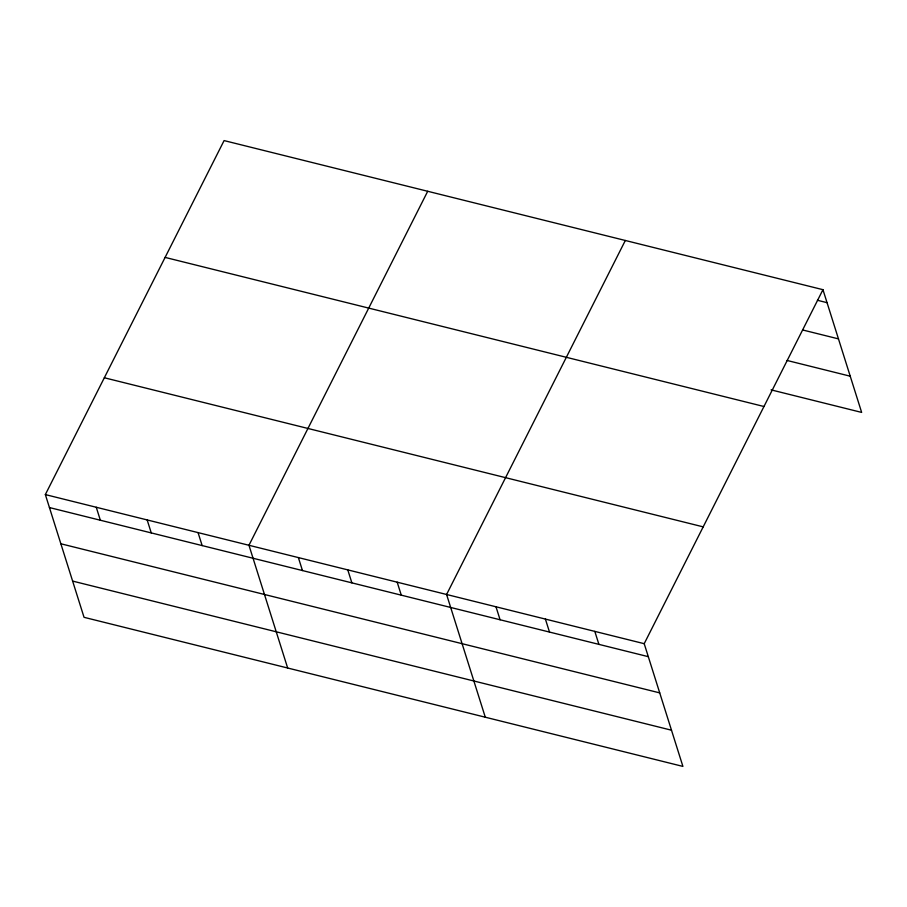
<?xml version="1.0" encoding="UTF-8"?>
<svg xmlns="http://www.w3.org/2000/svg" width="907" height="907" viewBox="0 0 907 907"><rect width="100%" height="100%" fill="white"/><g stroke="black" fill="none" stroke-linecap="round" stroke-linejoin="round"><path stroke-width="1.36" d="M822.955 289.684L644.208 643.687L682.914 766.415L84.045 617.316L45.35 494.587L224.086 140.585L822.955 289.684L861.65 412.413L771.075 389.863M427.707 191.275L248.96 545.277L287.655 668.006M625.331 240.48L446.584 594.482L485.29 717.21M817.434 300.274L827.048 302.666M802.786 330.001L838.465 338.878M787.106 360.476L850.233 376.201M165.108 257.407L763.966 406.506M104.339 377.765L703.197 526.865M45.35 494.587L644.208 643.687M49.443 507.557L648.301 656.668M60.86 543.781L659.729 692.891M72.628 581.092L671.486 730.203M594.811 631.385L598.903 644.367M545.402 619.084L549.495 632.066M495.993 606.783L500.086 619.764M397.187 582.181L401.279 595.162M347.778 569.879L351.871 582.861M298.369 557.578L302.462 570.56M198.055 532.602L202.148 545.583M147.161 519.926L151.254 532.908M96.255 507.251L100.348 520.233"/></g></svg>
